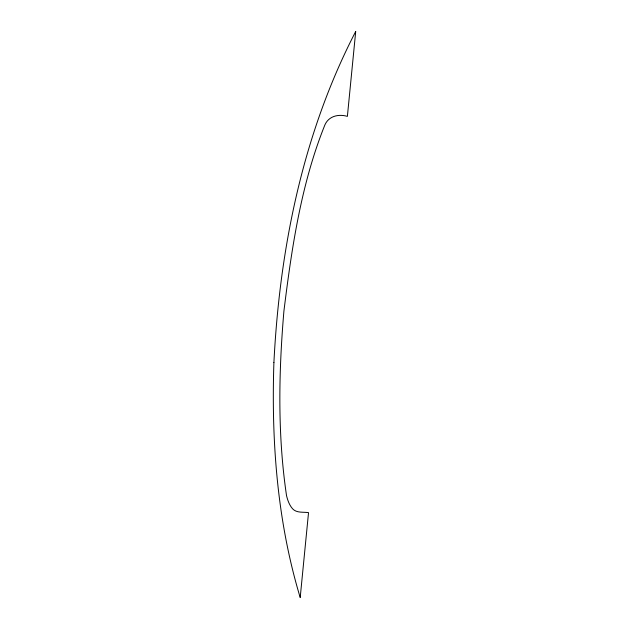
<?xml version="1.0" encoding="UTF-8"?>
<svg xmlns="http://www.w3.org/2000/svg" width="629" height="629" viewBox="0 0 629 629"><rect width="100%" height="100%" fill="white"/><g stroke="black" fill="none" stroke-linecap="round" stroke-linejoin="round"><path stroke-width="0.94" d="M273.906 362.571C271.248 441.582 277.263 521.583 300.206 597.55L308.532 512.635C303.202 511.802 296.699 513.225 292.603 508.822C289.356 505.126 287.705 500.417 286.541 495.707C277.499 434.647 278.678 372.502 283.907 311.143C291.699 248.117 301.087 183.865 324.989 124.691C328.959 115.909 338.74 113.849 347.389 116.365L355.715 31.45C302.824 133.466 279.669 248.502 273.906 362.571"/></g></svg>
